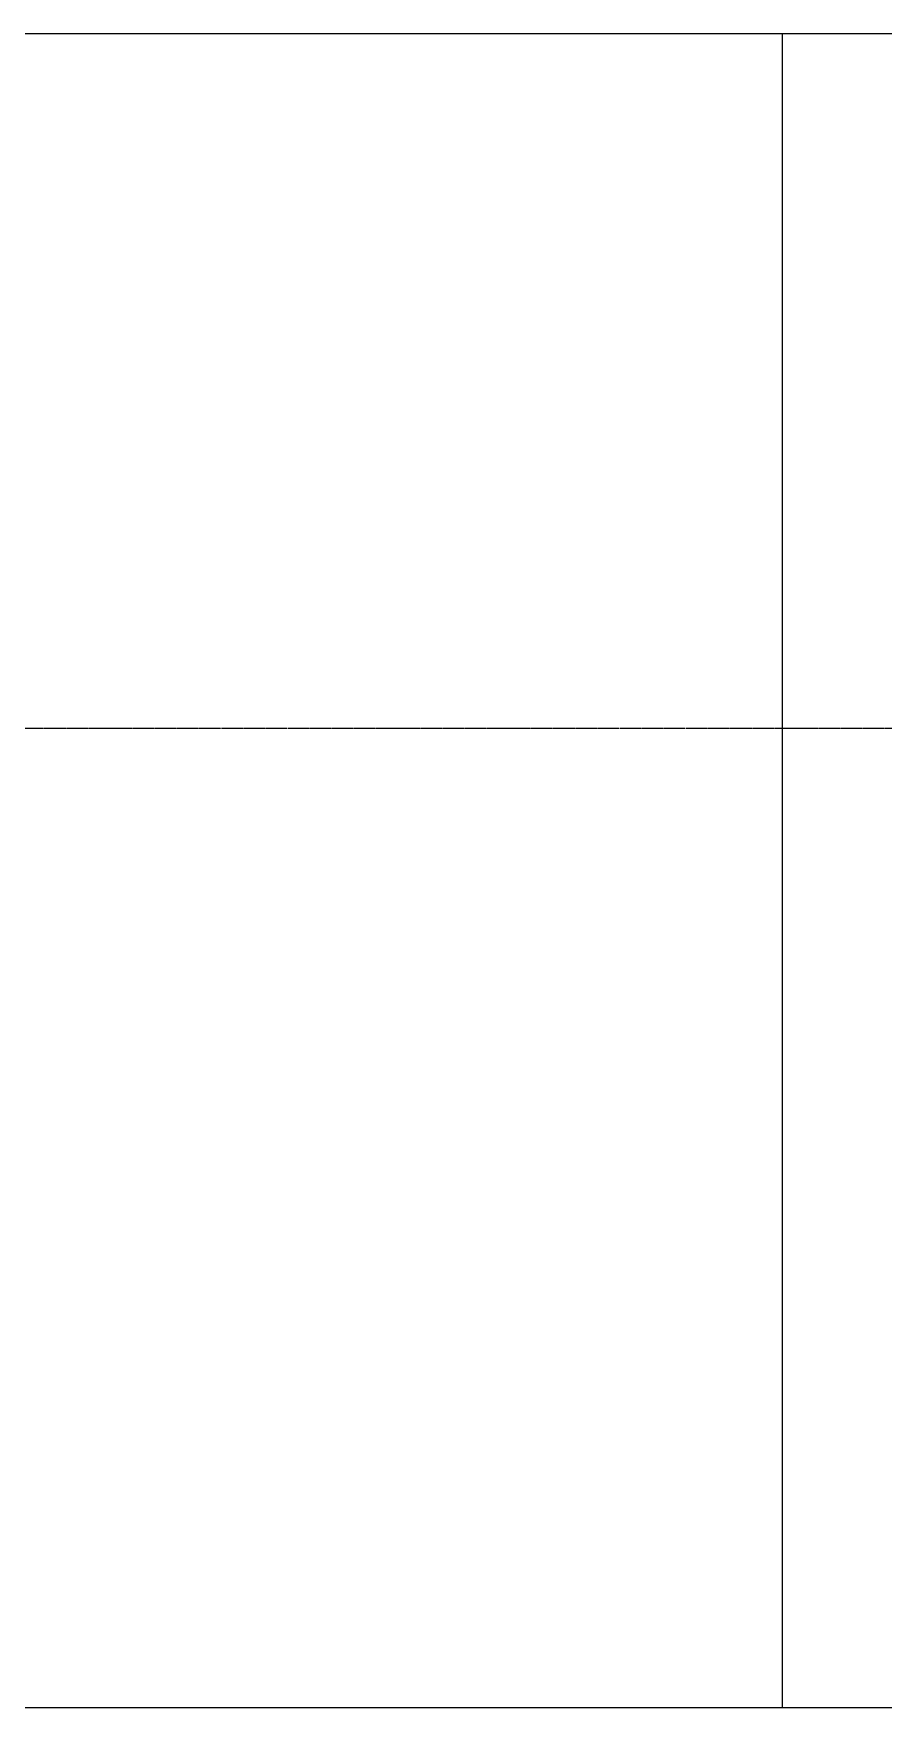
# Model space of a CAD drawing. Header units: millimetres. Extents: x 0 to 199210, y 0 to 94205.
# Drawn here: x 11262 to 13647, y 28009 to 32709 of the extents above; entities that cross this region are included whole.
import ezdxf

# ---------------------------------------------------------------- set-up
doc = ezdxf.new("R2010")
doc.units = ezdxf.units.MM
doc.linetypes.add('CEN', pattern=[62, 60, -1, 0, -1])
for name, color, linetype in [('2. WAL', 2, 'Continuous'), ('CEN', 1, 'CEN'), ('WID', 4, 'Continuous')]:
    doc.layers.add(name, color=color, linetype=linetype)

msp = doc.modelspace()

# ---------------------------------------------------------------- linework, layer by layer
at = {"layer": '2. WAL'}
for p, q in [((13362.7, 32708.9), (13362.7, 28008.9)), ((5802.7, 28008.9), (13207.7, 28008.9)), ((13207.7, 28008.9), (16452.7, 28008.9))]:
    msp.add_line(p, q, dxfattribs=at)
at = {"layer": 'CEN'}
msp.add_line((4709.6, 30758.9), (53578.6, 30758.9), dxfattribs=at)
at = {"layer": 'WID', "color": 4}
msp.add_line((5652.7, 32708.9), (17602.7, 32708.9), dxfattribs=at)

doc.saveas('drawing.dxf')
